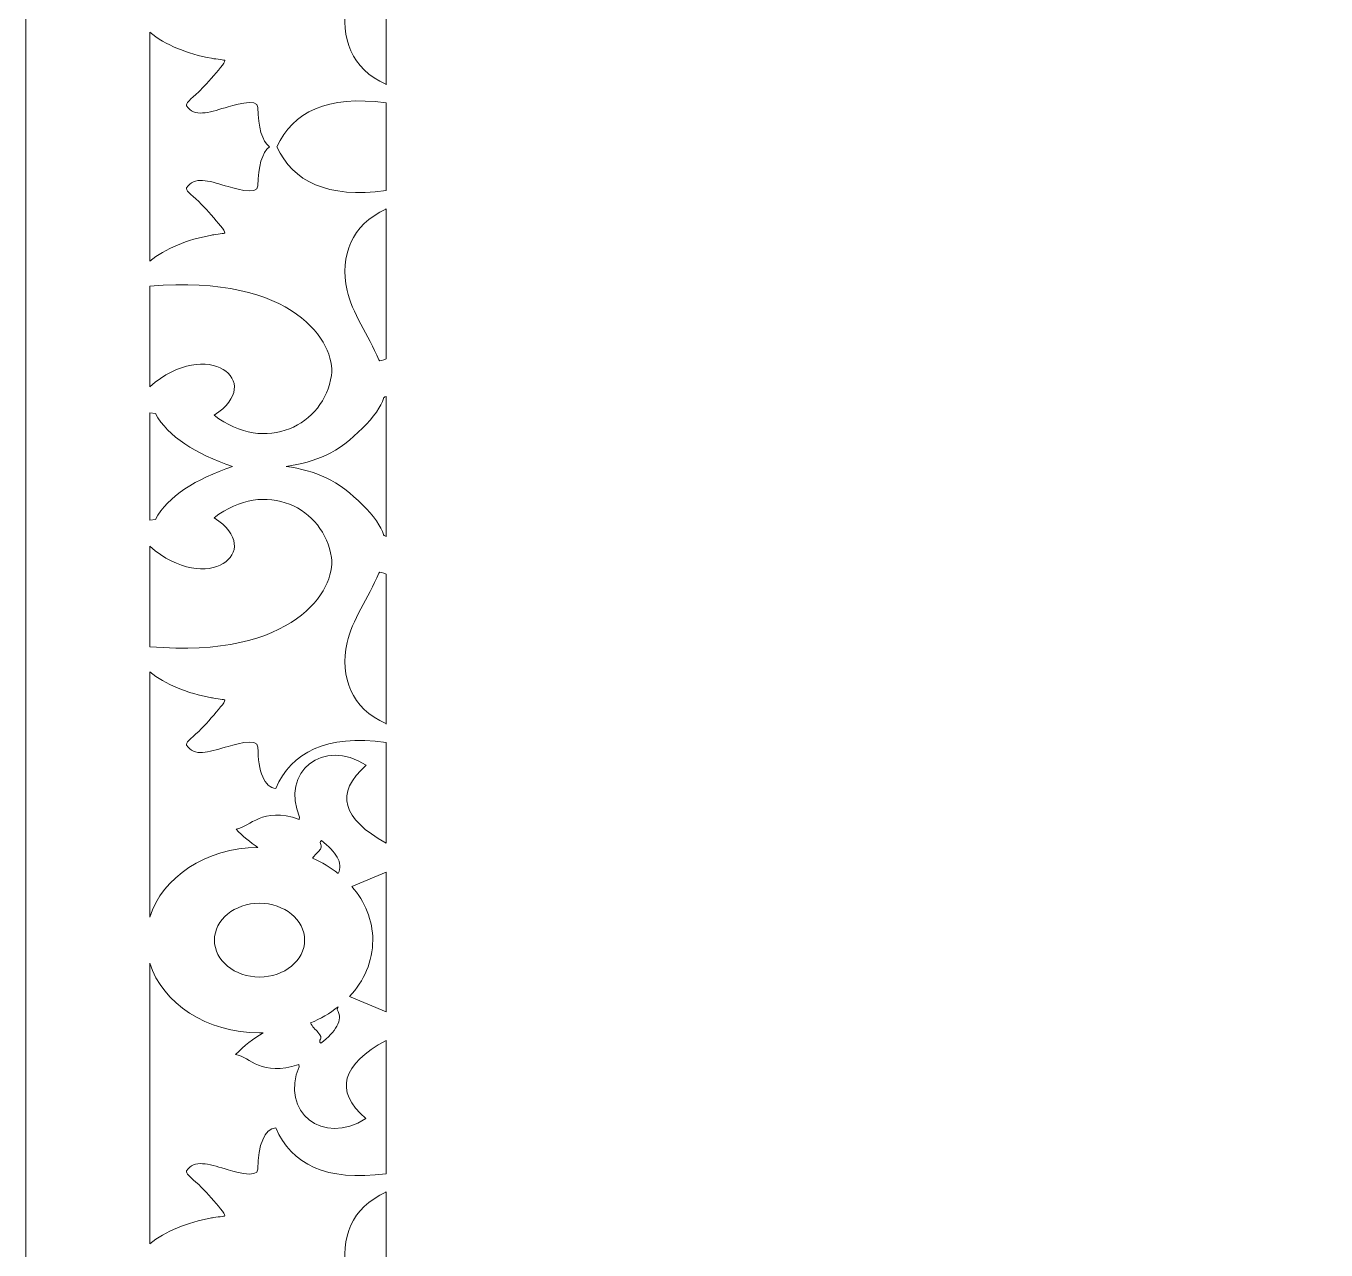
# Model space of a CAD drawing. Header units: centimetres. Extents: x -11.7 to 11.7, y -11.4 to 11.4.
# Drawn here: x 0.35 to 6.33, y -5.88 to -0.24 of the extents above; entities that cross this region are included whole.
import ezdxf

# ---------------------------------------------------------------- set-up
doc = ezdxf.new("R2010")
doc.units = ezdxf.units.CM
doc.header["$MEASUREMENT"] = 0
doc.layers.add('Layer 1', color=7, linetype='Continuous')

msp = doc.modelspace()

# ---------------------------------------------------------------- linework, layer by layer
at = {"layer": 'Layer 1', "lineweight": 9}
for points, knots in [([(0.34511, 11.38151), (0.34511, 11.38151), (11.72662, 11.38151), (11.72662, 11.38151), (11.72662, 11.38151), (11.72662, 11.38151), (11.72662, 11.38151), (11.72662, 11.38151), (11.72662, -11.38151), (11.72662, -11.38151), (11.72662, -11.38151), (11.72662, -11.38151), (11.72662, -11.38151), (11.72662, -11.38151), (0.34511, -11.38151), (0.34511, -11.38151), (0.34511, -11.38151), (0.34511, -11.38151), (0.34511, -11.38151), (0.34511, -11.38151), (0.34511, 11.38151), (0.34511, 11.38151)], [0, 0, 0, 0, 0.1428571, 0.1428571, 0.1428571, 0.2857143, 0.2857143, 0.2857143, 0.4285714, 0.4285714, 0.4285714, 0.5714286, 0.5714286, 0.5714286, 0.7142857, 0.7142857, 0.7142857, 0.8571429, 0.8571429, 0.8571429, 1, 1, 1, 1]), ([(2.00405, 0.18218), (2.00405, 0.18218), (2.00405, -0.50932), (2.00405, -0.50932), (2.00405, -0.50932), (2.00405, -0.50932), (2.00405, -0.50932), (2.00405, -0.50932), (2.00318, -0.50653), (2.00318, -0.50653), (2.00318, -0.50653), (2.00318, -0.50653), (2.00318, -0.50653), (1.84416, -0.43678), (1.79047, -0.29245), (1.82429, -0.13308), (1.82429, -0.13308), (1.82429, -0.13308), (1.82429, -0.13308), (1.84607, -0.03043), (1.92128, 0.07122), (1.97096, 0.18731), (1.97096, 0.18731), (1.97096, 0.18731), (1.97096, 0.18731), (1.97498, 0.19669), (1.98868, 0.18765), (2.00405, 0.18218)], [0, 0, 0, 0, 0.1111111, 0.1111111, 0.1111111, 0.2222222, 0.2222222, 0.2222222, 0.3333333, 0.3333333, 0.3333333, 0.4444444, 0.4444444, 0.4444444, 0.5555556, 0.5555556, 0.5555556, 0.6666667, 0.6666667, 0.6666667, 0.7777778, 0.7777778, 0.7777778, 0.8888889, 0.8888889, 0.8888889, 1, 1, 1, 1]), ([(0.91544, -0.26762), (0.91544, -0.26762), (0.91544, -1.32202), (0.91544, -1.32202), (0.91544, -1.32202), (0.91544, -1.32202), (0.91544, -1.32202), (0.98757, -1.26353), (1.08824, -1.2228), (1.19976, -1.20206), (1.19976, -1.20206), (1.19976, -1.20206), (1.19976, -1.20206), (1.20669, -1.20077), (1.25289, -1.19452), (1.26, -1.19337), (1.26, -1.19337), (1.26, -1.19337), (1.26, -1.19337), (1.27732, -1.19058), (1.14996, -1.05574), (1.14088, -1.04759), (1.14088, -1.04759), (1.14087, -1.04759), (1.14087, -1.04759), (1.10322, -1.01386), (1.0786, -0.99327), (1.08475, -0.98381), (1.08475, -0.98381), (1.08475, -0.98381), (1.08475, -0.98381), (1.12043, -0.92892), (1.18585, -0.9522), (1.2622, -0.97428), (1.2622, -0.97428), (1.2622, -0.97428), (1.2622, -0.97428), (1.29044, -0.98245), (1.41427, -1.02345), (1.41391, -0.97495), (1.41391, -0.97495), (1.4139, -0.97495), (1.4139, -0.97495), (1.41324, -0.88576), (1.43365, -0.81977), (1.46722, -0.79482), (1.46722, -0.79482), (1.46722, -0.79482), (1.46722, -0.79482), (1.43365, -0.76987), (1.41324, -0.70388), (1.41391, -0.61469), (1.41391, -0.61469), (1.41391, -0.61469), (1.41391, -0.61469), (1.41427, -0.56619), (1.29044, -0.60719), (1.2622, -0.61536), (1.2622, -0.61536), (1.2622, -0.61536), (1.2622, -0.61536), (1.18585, -0.63744), (1.12043, -0.66072), (1.08475, -0.60584), (1.08475, -0.60584), (1.08475, -0.60584), (1.08475, -0.60584), (1.0786, -0.59638), (1.10322, -0.57578), (1.14088, -0.54205), (1.14088, -0.54205), (1.14088, -0.54205), (1.14088, -0.54205), (1.14996, -0.5339), (1.27732, -0.39906), (1.26, -0.39627), (1.26, -0.39627), (1.26, -0.39627), (1.26, -0.39627), (1.25289, -0.39512), (1.20669, -0.38887), (1.19976, -0.38758), (1.19976, -0.38758), (1.19976, -0.38758), (1.19976, -0.38758), (1.08824, -0.36684), (0.98757, -0.32611), (0.91544, -0.26762)], [0, 0, 0, 0, 0.0344828, 0.0344828, 0.0344828, 0.0689655, 0.0689655, 0.0689655, 0.1034483, 0.1034483, 0.1034483, 0.137931, 0.137931, 0.137931, 0.1724138, 0.1724138, 0.1724138, 0.2068966, 0.2068966, 0.2068966, 0.2413793, 0.2413793, 0.2413793, 0.2758621, 0.2758621, 0.2758621, 0.3103448, 0.3103448, 0.3103448, 0.3448276, 0.3448276, 0.3448276, 0.3793103, 0.3793103, 0.3793103, 0.4137931, 0.4137931, 0.4137931, 0.4482759, 0.4482759, 0.4482759, 0.4827586, 0.4827586, 0.4827586, 0.5172414, 0.5172414, 0.5172414, 0.5517241, 0.5517241, 0.5517241, 0.5862069, 0.5862069, 0.5862069, 0.6206897, 0.6206897, 0.6206897, 0.6551724, 0.6551724, 0.6551724, 0.6896552, 0.6896552, 0.6896552, 0.7241379, 0.7241379, 0.7241379, 0.7586207, 0.7586207, 0.7586207, 0.7931034, 0.7931034, 0.7931034, 0.8275862, 0.8275862, 0.8275862, 0.862069, 0.862069, 0.862069, 0.8965517, 0.8965517, 0.8965517, 0.9310345, 0.9310345, 0.9310345, 0.9655172, 0.9655172, 0.9655172, 1, 1, 1, 1]), ([(1.50027, -0.79482), (1.57596, -0.63463), (1.73212, -0.55546), (2.00405, -0.59284), (2.00405, -0.59284), (2.00405, -0.59284), (2.00405, -0.59284), (2.00405, -0.59284), (2.00405, -0.9968), (2.00405, -0.9968), (2.00405, -0.9968), (2.00405, -0.9968), (2.00405, -0.9968), (1.73212, -1.03419), (1.57596, -0.95501), (1.50027, -0.79482)], [0, 0, 0, 0, 0.2, 0.2, 0.2, 0.4, 0.4, 0.4, 0.6, 0.6, 0.6, 0.8, 0.8, 0.8, 1, 1, 1, 1]), ([(2.00405, -1.08033), (2.00405, -1.08033), (2.00405, -1.77182), (2.00405, -1.77182), (2.00405, -1.77182), (2.00405, -1.77182), (2.00405, -1.77182), (1.98868, -1.77729), (1.97498, -1.78633), (1.97096, -1.77695), (1.97096, -1.77695), (1.97096, -1.77695), (1.97096, -1.77695), (1.92128, -1.66087), (1.84607, -1.55921), (1.82429, -1.45656), (1.82429, -1.45656), (1.82429, -1.45656), (1.82429, -1.45656), (1.79047, -1.29719), (1.84416, -1.15286), (2.00318, -1.08311), (2.00318, -1.08311), (2.00318, -1.08311), (2.00318, -1.08311), (2.00318, -1.08311), (2.00405, -1.08033), (2.00405, -1.08033)], [0, 0, 0, 0, 0.1111111, 0.1111111, 0.1111111, 0.2222222, 0.2222222, 0.2222222, 0.3333333, 0.3333333, 0.3333333, 0.4444444, 0.4444444, 0.4444444, 0.5555556, 0.5555556, 0.5555556, 0.6666667, 0.6666667, 0.6666667, 0.7777778, 0.7777778, 0.7777778, 0.8888889, 0.8888889, 0.8888889, 1, 1, 1, 1]), ([(0.91544, -1.43765), (0.91544, -1.43765), (0.91544, -1.9007), (0.91544, -1.9007), (0.91544, -1.9007), (0.91544, -1.9007), (0.91544, -1.9007), (1.17885, -1.6669), (1.45426, -1.87733), (1.21168, -2.0313), (1.21168, -2.0313), (1.21168, -2.0313), (1.21168, -2.0313), (1.4481, -2.21595), (1.71982, -2.07541), (1.75236, -1.84833), (1.75236, -1.84833), (1.75236, -1.84833), (1.75236, -1.84833), (1.77344, -1.70119), (1.58117, -1.37981), (0.91544, -1.43765)], [0, 0, 0, 0, 0.1428571, 0.1428571, 0.1428571, 0.2857143, 0.2857143, 0.2857143, 0.4285714, 0.4285714, 0.4285714, 0.5714286, 0.5714286, 0.5714286, 0.7142857, 0.7142857, 0.7142857, 0.8571429, 0.8571429, 0.8571429, 1, 1, 1, 1]), ([(2.00405, -1.94534), (2.00405, -1.94534), (2.00405, -2.59048), (2.00405, -2.59048), (2.00405, -2.59048), (2.00405, -2.59048), (2.00405, -2.59048), (1.99635, -2.58736), (1.99015, -2.58421), (1.99185, -2.58102), (1.99185, -2.58102), (1.99185, -2.58102), (1.99185, -2.58102), (1.97501, -2.51306), (1.83924, -2.37091), (1.72801, -2.31995), (1.72801, -2.31995), (1.72801, -2.31995), (1.72801, -2.31995), (1.67255, -2.29453), (1.61, -2.27729), (1.54312, -2.26791), (1.54312, -2.26791), (1.54312, -2.26791), (1.54312, -2.26791), (1.61, -2.25853), (1.67255, -2.24129), (1.72801, -2.21587), (1.72801, -2.21587), (1.72801, -2.21587), (1.72801, -2.21587), (1.83924, -2.16491), (1.97502, -2.02276), (1.99185, -1.9548), (1.99185, -1.9548), (1.99185, -1.9548), (1.99185, -1.9548), (1.99015, -1.95161), (1.99635, -1.94846), (2.00405, -1.94534)], [0, 0, 0, 0, 0.0769231, 0.0769231, 0.0769231, 0.1538462, 0.1538462, 0.1538462, 0.2307692, 0.2307692, 0.2307692, 0.3076923, 0.3076923, 0.3076923, 0.3846154, 0.3846154, 0.3846154, 0.4615385, 0.4615385, 0.4615385, 0.5384615, 0.5384615, 0.5384615, 0.6153846, 0.6153846, 0.6153846, 0.6923077, 0.6923077, 0.6923077, 0.7692308, 0.7692308, 0.7692308, 0.8461538, 0.8461538, 0.8461538, 0.9230769, 0.9230769, 0.9230769, 1, 1, 1, 1]), ([(0.91544, -2.02075), (0.91544, -2.02075), (0.91544, -2.51507), (0.91544, -2.51507), (0.91544, -2.51507), (0.91544, -2.51507), (0.91544, -2.51507), (0.91544, -2.51507), (0.94123, -2.51147), (0.94123, -2.51147), (0.94123, -2.51147), (0.94123, -2.51147), (0.94123, -2.51147), (1.00061, -2.40496), (1.12469, -2.32609), (1.29721, -2.26791), (1.29721, -2.26791), (1.29721, -2.26791), (1.29721, -2.26791), (1.12469, -2.20973), (1.00061, -2.13085), (0.94123, -2.02434), (0.94123, -2.02434), (0.94123, -2.02434), (0.94123, -2.02434), (0.94123, -2.02434), (0.91544, -2.02075), (0.91544, -2.02075)], [0, 0, 0, 0, 0.1111111, 0.1111111, 0.1111111, 0.2222222, 0.2222222, 0.2222222, 0.3333333, 0.3333333, 0.3333333, 0.4444444, 0.4444444, 0.4444444, 0.5555556, 0.5555556, 0.5555556, 0.6666667, 0.6666667, 0.6666667, 0.7777778, 0.7777778, 0.7777778, 0.8888889, 0.8888889, 0.8888889, 1, 1, 1, 1]), ([(0.91544, -2.63512), (0.91544, -2.63512), (0.91544, -3.09817), (0.91544, -3.09817), (0.91544, -3.09817), (0.91544, -3.09817), (0.91544, -3.09817), (1.58117, -3.156), (1.77344, -2.83463), (1.75236, -2.68749), (1.75236, -2.68749), (1.75236, -2.68749), (1.75236, -2.68749), (1.71982, -2.46041), (1.4481, -2.31987), (1.21168, -2.50451), (1.21168, -2.50451), (1.21168, -2.50451), (1.21168, -2.50451), (1.45426, -2.65848), (1.17885, -2.86892), (0.91544, -2.63512)], [0, 0, 0, 0, 0.1428571, 0.1428571, 0.1428571, 0.2857143, 0.2857143, 0.2857143, 0.4285714, 0.4285714, 0.4285714, 0.5714286, 0.5714286, 0.5714286, 0.7142857, 0.7142857, 0.7142857, 0.8571429, 0.8571429, 0.8571429, 1, 1, 1, 1]), ([(2.00405, -2.764), (2.00405, -2.764), (2.00405, -3.4555), (2.00405, -3.4555), (2.00405, -3.4555), (2.00405, -3.4555), (2.00405, -3.4555), (2.00405, -3.4555), (2.00318, -3.45271), (2.00318, -3.45271), (2.00318, -3.45271), (2.00318, -3.45271), (2.00318, -3.45271), (1.84416, -3.38296), (1.79047, -3.23863), (1.82429, -3.07926), (1.82429, -3.07926), (1.82429, -3.07926), (1.82429, -3.07926), (1.84607, -2.97661), (1.92128, -2.87496), (1.97096, -2.75887), (1.97096, -2.75887), (1.97096, -2.75887), (1.97096, -2.75887), (1.97498, -2.74949), (1.98868, -2.75853), (2.00405, -2.764)], [0, 0, 0, 0, 0.1111111, 0.1111111, 0.1111111, 0.2222222, 0.2222222, 0.2222222, 0.3333333, 0.3333333, 0.3333333, 0.4444444, 0.4444444, 0.4444444, 0.5555556, 0.5555556, 0.5555556, 0.6666667, 0.6666667, 0.6666667, 0.7777778, 0.7777778, 0.7777778, 0.8888889, 0.8888889, 0.8888889, 1, 1, 1, 1]), ([(0.91544, -3.2138), (0.91544, -3.2138), (0.91544, -4.34346), (0.91544, -4.34346), (0.91544, -4.34346), (0.91544, -4.34346), (0.91544, -4.34346), (0.97263, -4.16088), (1.17356, -4.02547), (1.41365, -4.0228), (1.41365, -4.0228), (1.41365, -4.0228), (1.41365, -4.0228), (1.3783, -3.99931), (1.34448, -3.97186), (1.31266, -3.93844), (1.31266, -3.93844), (1.31266, -3.93844), (1.31266, -3.93844), (1.3815, -3.92761), (1.42947, -3.83452), (1.60392, -3.89351), (1.60392, -3.89351), (1.60392, -3.89351), (1.60392, -3.89351), (1.60392, -3.89351), (1.60567, -3.88297), (1.60567, -3.88297), (1.60567, -3.88297), (1.60567, -3.88297), (1.60567, -3.88297), (1.51689, -3.67611), (1.71489, -3.51548), (1.91293, -3.64418), (1.91293, -3.64418), (1.91293, -3.64418), (1.91293, -3.64418), (1.76411, -3.77256), (1.80288, -3.89173), (2.00405, -4.00291), (2.00405, -4.00291), (2.00405, -4.00291), (2.00405, -4.00291), (2.00405, -4.00291), (2.00405, -3.53902), (2.00405, -3.53902), (2.00405, -3.53902), (2.00405, -3.53902), (2.00405, -3.53902), (1.72608, -3.5008), (1.56907, -3.58437), (1.49533, -3.75177), (1.49533, -3.75177), (1.49533, -3.75177), (1.49533, -3.75177), (1.44544, -3.74821), (1.41307, -3.6728), (1.41391, -3.56087), (1.41391, -3.56087), (1.41391, -3.56087), (1.41391, -3.56087), (1.41427, -3.51237), (1.29044, -3.55337), (1.2622, -3.56154), (1.2622, -3.56154), (1.2622, -3.56154), (1.2622, -3.56154), (1.18585, -3.58362), (1.12043, -3.6069), (1.08475, -3.55201), (1.08475, -3.55201), (1.08475, -3.55201), (1.08475, -3.55201), (1.0786, -3.54255), (1.10322, -3.52196), (1.14088, -3.48822), (1.14088, -3.48822), (1.14088, -3.48822), (1.14088, -3.48822), (1.14996, -3.48008), (1.27732, -3.34524), (1.26, -3.34245), (1.26, -3.34245), (1.26, -3.34245), (1.26, -3.34245), (1.25289, -3.3413), (1.20669, -3.33505), (1.19976, -3.33376), (1.19976, -3.33376), (1.19976, -3.33376), (1.19976, -3.33376), (1.08824, -3.31302), (0.98757, -3.27229), (0.91544, -3.2138)], [0, 0, 0, 0, 0.0322581, 0.0322581, 0.0322581, 0.0645161, 0.0645161, 0.0645161, 0.0967742, 0.0967742, 0.0967742, 0.1290323, 0.1290323, 0.1290323, 0.1612903, 0.1612903, 0.1612903, 0.1935484, 0.1935484, 0.1935484, 0.2258065, 0.2258065, 0.2258065, 0.2580645, 0.2580645, 0.2580645, 0.2903226, 0.2903226, 0.2903226, 0.3225806, 0.3225806, 0.3225806, 0.3548387, 0.3548387, 0.3548387, 0.3870968, 0.3870968, 0.3870968, 0.4193548, 0.4193548, 0.4193548, 0.4516129, 0.4516129, 0.4516129, 0.483871, 0.483871, 0.483871, 0.516129, 0.516129, 0.516129, 0.5483871, 0.5483871, 0.5483871, 0.5806452, 0.5806452, 0.5806452, 0.6129032, 0.6129032, 0.6129032, 0.6451613, 0.6451613, 0.6451613, 0.6774194, 0.6774194, 0.6774194, 0.7096774, 0.7096774, 0.7096774, 0.7419355, 0.7419355, 0.7419355, 0.7741935, 0.7741935, 0.7741935, 0.8064516, 0.8064516, 0.8064516, 0.8387097, 0.8387097, 0.8387097, 0.8709677, 0.8709677, 0.8709677, 0.9032258, 0.9032258, 0.9032258, 0.9354839, 0.9354839, 0.9354839, 0.9677419, 0.9677419, 0.9677419, 1, 1, 1, 1]), ([(1.66537, -4.07246), (1.70862, -4.09128), (1.74826, -4.11492), (1.7832, -4.14254), (1.7832, -4.14254), (1.7832, -4.14254), (1.7832, -4.14254), (1.80845, -4.09371), (1.77153, -4.04289), (1.70582, -3.99116), (1.70582, -3.99116), (1.70582, -3.99116), (1.70582, -3.99116), (1.68744, -4.00543), (1.72316, -4.00864), (1.69248, -4.04122), (1.69248, -4.04122), (1.69248, -4.04122), (1.69248, -4.04122), (1.68376, -4.05048), (1.67369, -4.06123), (1.66537, -4.07246)], [0, 0, 0, 0, 0.1428571, 0.1428571, 0.1428571, 0.2857143, 0.2857143, 0.2857143, 0.4285714, 0.4285714, 0.4285714, 0.5714286, 0.5714286, 0.5714286, 0.7142857, 0.7142857, 0.7142857, 0.8571429, 0.8571429, 0.8571429, 1, 1, 1, 1]), ([(2.00405, -4.13621), (2.00405, -4.13621), (2.00405, -4.78059), (2.00405, -4.78059), (2.00405, -4.78059), (2.00405, -4.78059), (2.00405, -4.78059), (2.00405, -4.78059), (1.8354, -4.70928), (1.8354, -4.70928), (1.8354, -4.70928), (1.8354, -4.70928), (1.8354, -4.70928), (1.90266, -4.63736), (1.94265, -4.54744), (1.94265, -4.44987), (1.94265, -4.44987), (1.94265, -4.44987), (1.94265, -4.44987), (1.94265, -4.35781), (1.90707, -4.27256), (1.84656, -4.20281), (1.84656, -4.20281), (1.84656, -4.20281), (1.84656, -4.20281), (1.84656, -4.20281), (2.00405, -4.13621), (2.00405, -4.13621)], [0, 0, 0, 0, 0.1111111, 0.1111111, 0.1111111, 0.2222222, 0.2222222, 0.2222222, 0.3333333, 0.3333333, 0.3333333, 0.4444444, 0.4444444, 0.4444444, 0.5555556, 0.5555556, 0.5555556, 0.6666667, 0.6666667, 0.6666667, 0.7777778, 0.7777778, 0.7777778, 0.8888889, 0.8888889, 0.8888889, 1, 1, 1, 1]), ([(1.62856, -4.44987), (1.62856, -4.54377), (1.53558, -4.61989), (1.42088, -4.61989), (1.42088, -4.61989), (1.42088, -4.6199), (1.42088, -4.6199), (1.30618, -4.61989), (1.2132, -4.54377), (1.2132, -4.44987), (1.2132, -4.44987), (1.2132, -4.44987), (1.2132, -4.44987), (1.2132, -4.35598), (1.30619, -4.27986), (1.42088, -4.27986), (1.42088, -4.27986), (1.42088, -4.27986), (1.42088, -4.27986), (1.53558, -4.27986), (1.62856, -4.35598), (1.62856, -4.44987)], [0, 0, 0, 0, 0.1428571, 0.1428571, 0.1428571, 0.2857143, 0.2857143, 0.2857143, 0.4285714, 0.4285714, 0.4285714, 0.5714286, 0.5714286, 0.5714286, 0.7142857, 0.7142857, 0.7142857, 0.8571429, 0.8571429, 0.8571429, 1, 1, 1, 1]), ([(0.91544, -4.5563), (0.91544, -4.5563), (0.91544, -5.84877), (0.91544, -5.84877), (0.91544, -5.84877), (0.91544, -5.84877), (0.91544, -5.84877), (0.98757, -5.79072), (1.08824, -5.7503), (1.19976, -5.72972), (1.19976, -5.72972), (1.19976, -5.72972), (1.19976, -5.72972), (1.20669, -5.72844), (1.25289, -5.72223), (1.26, -5.7211), (1.26, -5.7211), (1.26, -5.7211), (1.26, -5.7211), (1.27732, -5.71832), (1.14996, -5.5845), (1.14088, -5.57642), (1.14088, -5.57642), (1.14087, -5.57642), (1.14087, -5.57642), (1.10322, -5.54294), (1.0786, -5.5225), (1.08475, -5.5131), (1.08475, -5.5131), (1.08475, -5.5131), (1.08475, -5.5131), (1.12043, -5.45863), (1.18585, -5.48174), (1.2622, -5.50366), (1.2622, -5.50366), (1.2622, -5.50366), (1.2622, -5.50366), (1.29044, -5.51177), (1.41427, -5.55245), (1.41391, -5.50432), (1.41391, -5.50432), (1.4139, -5.50432), (1.4139, -5.50432), (1.41307, -5.39323), (1.44544, -5.31839), (1.49533, -5.31485), (1.49533, -5.31485), (1.49533, -5.31485), (1.49533, -5.31485), (1.56907, -5.481), (1.72608, -5.56393), (2.00405, -5.526), (2.00405, -5.526), (2.00405, -5.526), (2.00405, -5.526), (2.00405, -5.526), (2.00405, -4.9118), (2.00405, -4.9118), (2.00405, -4.9118), (2.00405, -4.9118), (2.00405, -4.9118), (1.80101, -5.02333), (1.76144, -5.14288), (1.91079, -5.27172), (1.91079, -5.27172), (1.91079, -5.27172), (1.91079, -5.27172), (1.71275, -5.40042), (1.51475, -5.23979), (1.60354, -5.03293), (1.60354, -5.03293), (1.60354, -5.03293), (1.60354, -5.03293), (1.60354, -5.03293), (1.60178, -5.02239), (1.60178, -5.02239), (1.60178, -5.02239), (1.60178, -5.02239), (1.60178, -5.02239), (1.42733, -5.08138), (1.37936, -4.98829), (1.31052, -4.97746), (1.31052, -4.97746), (1.31052, -4.97746), (1.31052, -4.97746), (1.35001, -4.93599), (1.39257, -4.90372), (1.43732, -4.87679), (1.43732, -4.87679), (1.43732, -4.87679), (1.43732, -4.87679), (1.43186, -4.87693), (1.42638, -4.87702), (1.42088, -4.87702), (1.42088, -4.87702), (1.42088, -4.87702), (1.42088, -4.87702), (1.1776, -4.87702), (0.97321, -4.74071), (0.91544, -4.5563)], [0, 0, 0, 0, 0.030303, 0.030303, 0.030303, 0.0606061, 0.0606061, 0.0606061, 0.0909091, 0.0909091, 0.0909091, 0.1212121, 0.1212121, 0.1212121, 0.1515152, 0.1515152, 0.1515152, 0.1818182, 0.1818182, 0.1818182, 0.2121212, 0.2121212, 0.2121212, 0.2424242, 0.2424242, 0.2424242, 0.2727273, 0.2727273, 0.2727273, 0.3030303, 0.3030303, 0.3030303, 0.3333333, 0.3333333, 0.3333333, 0.3636364, 0.3636364, 0.3636364, 0.3939394, 0.3939394, 0.3939394, 0.4242424, 0.4242424, 0.4242424, 0.4545455, 0.4545455, 0.4545455, 0.4848485, 0.4848485, 0.4848485, 0.5151515, 0.5151515, 0.5151515, 0.5454545, 0.5454545, 0.5454545, 0.5757576, 0.5757576, 0.5757576, 0.6060606, 0.6060606, 0.6060606, 0.6363636, 0.6363636, 0.6363636, 0.6666667, 0.6666667, 0.6666667, 0.6969697, 0.6969697, 0.6969697, 0.7272727, 0.7272727, 0.7272727, 0.7575758, 0.7575758, 0.7575758, 0.7878788, 0.7878788, 0.7878788, 0.8181818, 0.8181818, 0.8181818, 0.8484848, 0.8484848, 0.8484848, 0.8787879, 0.8787879, 0.8787879, 0.9090909, 0.9090909, 0.9090909, 0.9393939, 0.9393939, 0.9393939, 0.969697, 0.969697, 0.969697, 1, 1, 1, 1]), ([(1.78251, -4.75777), (1.74504, -4.78727), (1.7022, -4.81221), (1.65531, -4.83155), (1.65531, -4.83155), (1.65531, -4.83155), (1.65531, -4.83155), (1.66436, -4.84699), (1.67858, -4.86219), (1.69034, -4.87468), (1.69034, -4.87468), (1.69034, -4.87468), (1.69034, -4.87468), (1.72102, -4.90726), (1.68529, -4.91046), (1.70369, -4.92474), (1.70369, -4.92474), (1.70369, -4.92474), (1.70369, -4.92474), (1.77099, -4.87174), (1.80811, -4.81971), (1.77911, -4.7698), (1.77911, -4.7698), (1.77911, -4.7698), (1.77911, -4.7698), (1.77911, -4.7698), (1.78251, -4.75777), (1.78251, -4.75777)], [0, 0, 0, 0, 0.1111111, 0.1111111, 0.1111111, 0.2222222, 0.2222222, 0.2222222, 0.3333333, 0.3333333, 0.3333333, 0.4444444, 0.4444444, 0.4444444, 0.5555556, 0.5555556, 0.5555556, 0.6666667, 0.6666667, 0.6666667, 0.7777778, 0.7777778, 0.7777778, 0.8888889, 0.8888889, 0.8888889, 1, 1, 1, 1]), ([(2.00405, -5.6089), (2.00405, -5.6089), (2.00405, -6.29518), (2.00405, -6.29518), (2.00405, -6.29518), (2.00405, -6.29518), (2.00405, -6.29518), (1.98868, -6.30062), (1.97498, -6.30958), (1.97096, -6.30028), (1.97096, -6.30028), (1.97096, -6.30028), (1.97096, -6.30028), (1.92128, -6.18506), (1.84607, -6.08417), (1.82429, -5.9823), (1.82429, -5.9823), (1.82429, -5.9823), (1.82429, -5.9823), (1.79047, -5.82413), (1.84416, -5.68089), (2.00318, -5.61166), (2.00318, -5.61166), (2.00318, -5.61166), (2.00318, -5.61166), (2.00318, -5.61166), (2.00405, -5.6089), (2.00405, -5.6089)], [0, 0, 0, 0, 0.1111111, 0.1111111, 0.1111111, 0.2222222, 0.2222222, 0.2222222, 0.3333333, 0.3333333, 0.3333333, 0.4444444, 0.4444444, 0.4444444, 0.5555556, 0.5555556, 0.5555556, 0.6666667, 0.6666667, 0.6666667, 0.7777778, 0.7777778, 0.7777778, 0.8888889, 0.8888889, 0.8888889, 1, 1, 1, 1])]:
    msp.add_open_spline(points, degree=3, knots=knots, dxfattribs=at)

doc.saveas('drawing.dxf')
